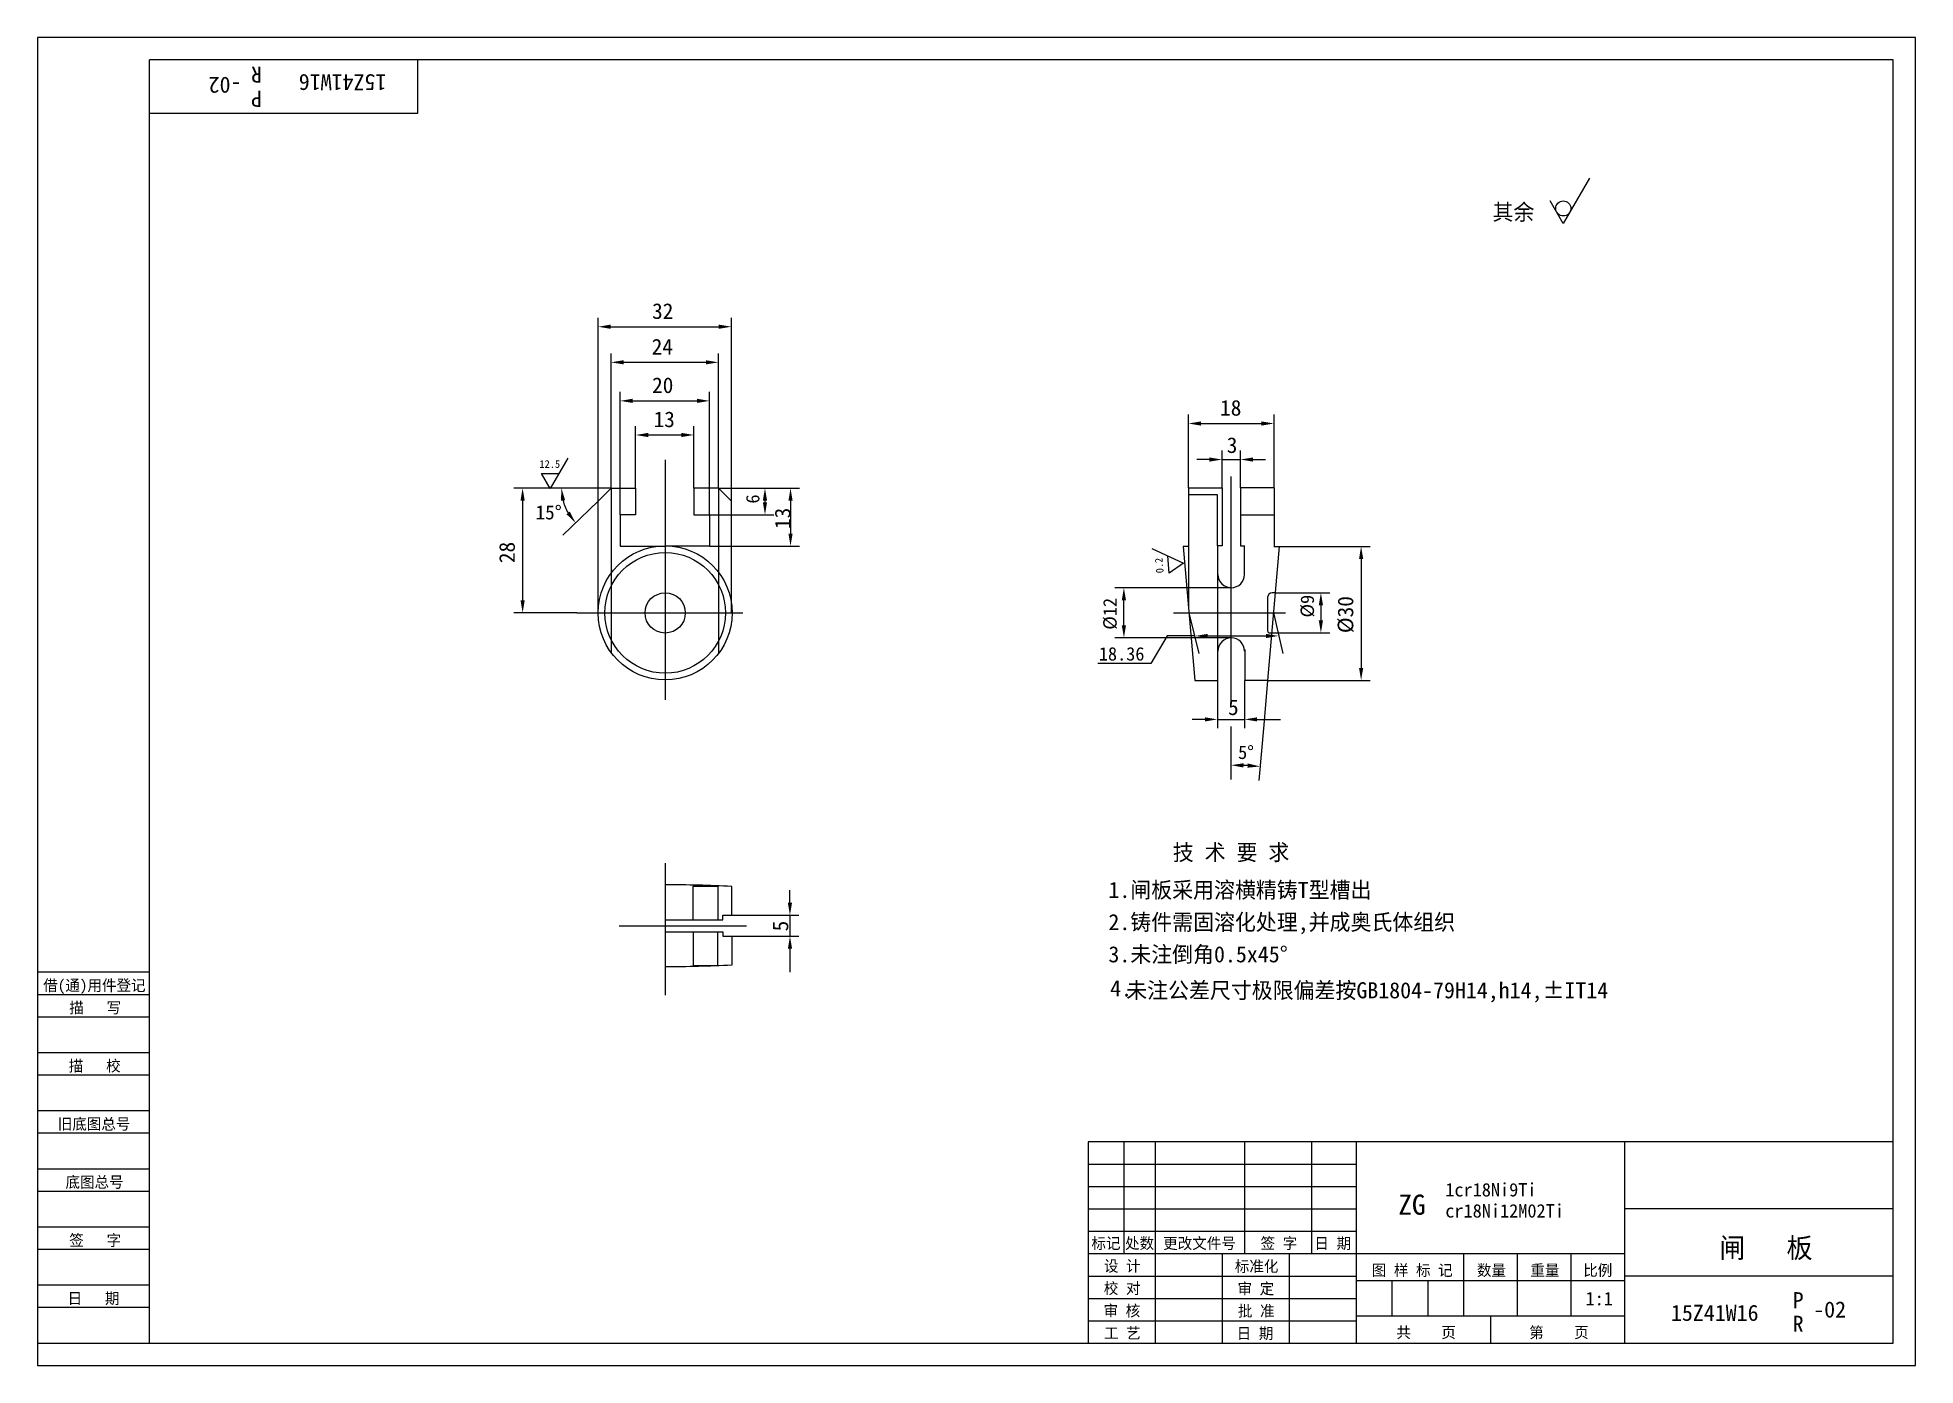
# Model space of a CAD drawing. Header units: metres. Extents: x 0 to 420, y 0 to 297.
import ezdxf

# ---------------------------------------------------------------- set-up
doc = ezdxf.new("R2010")
doc.units = ezdxf.units.M
for name, color, linetype in [('B', 3, 'Continuous'), ('C', 6, 'Continuous'), ('D', 1, 'Continuous'), ('FL', 5, 'Continuous'), ('T', 7, 'Continuous'), ('TL', 4, 'Continuous')]:
    doc.layers.add(name, color=color, linetype=linetype)

# ---------------------------------------------------------------- blocks, each defined once
blk = doc.blocks.new('TUKUN3')
at = {"layer": 'FL'}
for p, q in [((420, 297), (0, 297)), ((0, 297), (0, 0)), ((420, 0), (420, 297)), ((0, 78), (25, 78)), ((0, 70), (25, 70)), ((0, 65), (25, 65)), ((0, 57), (25, 57)), ((0, 52), (25, 52)), ((243, 25), (243, 50)), ((250, 5), (250, 50)), ((270, 25), (270, 50)), ((285, 25), (285, 50)), ((0, 44), (25, 44)), ((235, 45), (295, 45)), ((0, 39), (25, 39)), ((235, 40), (295, 40)), ((235, 35), (295, 35)), ((0, 31), (25, 31)), ((235, 30), (295, 30)), ((0, 26), (25, 26)), ((280, 5), (280, 25)), ((0, 18), (25, 18)), ((235, 20), (295, 20)), ((0, 13), (25, 13)), ((235, 15), (295, 15)), ((235, 10), (295, 10)), ((0, 0), (420, 0))]:
    blk.add_line(p, q, dxfattribs=at)
at = {"layer": 'TL'}
for p, q in [((415, 292), (25, 292)), ((25, 5), (25, 292)), ((85, 292), (85, 280)), ((415, 5), (415, 292)), ((85, 280), (25, 280)), ((0, 88), (25, 88)), ((0, 83), (25, 83)), ((415, 50), (235, 50)), ((235, 50), (235, 5)), ((295, 5), (295, 50)), ((355, 5), (355, 50)), ((415, 35), (355, 35)), ((355, 25), (235, 25)), ((265, 5), (265, 25)), ((319, 11), (319, 25)), ((331, 11), (331, 25)), ((343, 11), (343, 25)), ((295, 19), (355, 19)), ((303, 11), (303, 19)), ((311, 11), (311, 19)), ((415, 20), (355, 20)), ((355, 11), (295, 11)), ((325, 5), (325, 11)), ((0, 5), (415, 5))]:
    blk.add_line(p, q, dxfattribs=at)
at = {"layer": 'T'}
for s, p in [('借(通)用件登记', (1.26, 83.76)), ('描   写', (7.09, 78.76)), ('描   校', (6.98, 65.76)), ('旧底图总号', (4.52, 52.76)), ('底图总号', (6.25, 39.76)), ('签   字', (7.1, 26.76)), ('标记', (235.71, 26.07)), ('处数', (243.22, 26.07)), ('更改文件号', (251.75, 26.07)), ('签 字', (273.53, 26.07)), ('日 期', (285.57, 26.07)), ('设 计', (238.5, 20.99)), ('标准化', (267.77, 20.93)), ('图 样 标 记', (298.4, 20.04)), ('数量', (321.92, 20.04)), ('重量', (333.88, 20.04)), ('比例', (345.7, 20.04)), ('校 对', (238.48, 15.99)), ('审 定', (268.39, 15.93)), ('日   期', (6.72, 13.76)), ('审 核', (238.41, 10.99)), ('批 准', (268.46, 10.93)), ('工 艺', (238.52, 5.99)), ('日 期', (268.18, 5.93)), ('共    页', (303.91, 6.13)), ('第    页', (333.62, 6.13))]:
    blk.add_text(s, height=2.5, dxfattribs=at).set_placement(p)

msp = doc.modelspace()

# ---------------------------------------------------------------- linework, layer by layer
at = {"layer": 'B'}
for p, q in [((128.27, 196.24), (128.27, 159.45)), ((152.27, 196.24), (152.27, 159.19))]:
    msp.add_line(p, q, dxfattribs=at)
at = {"layer": 'C'}
for p, q in [((140.37, 202.53), (140.37, 148.89)), ((266.89, 198.82), (266.89, 148.8)), ((120.6, 168.32), (157.76, 168.32)), ((254.05, 168.32), (279.1, 168.32)), ((140.37, 112.34), (140.37, 82.8)), ((130.08, 98.34), (158.55, 98.34))]:
    msp.add_line(p, q, dxfattribs=at)
at = {"layer": 'D'}
for p, q in [((347.09, 265.54), (341.24, 255.4)), ((341.24, 255.4), (338.31, 260.47)), ((125.37, 193.33), (125.37, 234.32)), ((128.17, 232.32), (152.37, 232.32)), ((155.17, 193.33), (155.17, 234.32)), ((128.27, 196.24), (128.27, 226.36)), ((131.07, 224.36), (149.47, 224.36)), ((152.27, 196.24), (152.27, 226.36)), ((130.27, 190.24), (130.27, 217.74)), ((133.07, 215.74), (147.47, 215.74)), ((150.27, 190.24), (150.27, 217.74)), ((133.77, 196.24), (133.77, 210.11)), ((146.77, 196.24), (146.77, 210.11)), ((257.41, 196.32), (257.41, 212.68)), ((260.21, 210.68), (273.74, 210.68)), ((276.54, 196.32), (276.54, 212.68)), ((136.57, 208.11), (143.97, 208.11)), ((118.58, 202.91), (114.67, 196.15)), ((262.11, 202.62), (259.31, 202.62)), ((264.91, 196.32), (264.91, 204.62)), ((264.91, 202.62), (269.04, 202.62)), ((269.04, 196.32), (269.04, 204.62)), ((271.84, 202.62), (274.64, 202.62)), ((114.67, 196.15), (112.72, 199.53)), ((112.72, 199.53), (116.63, 199.53)), ((112.99, 196.24), (106.49, 196.24)), ((108.49, 193.44), (108.49, 171.12)), ((128.27, 196.24), (112.99, 196.24)), ((125.37, 193.33), (117.49, 185.69)), ((152.27, 196.24), (164.69, 196.24)), ((162.69, 193.44), (162.69, 193.04)), ((164.69, 196.24), (170.41, 196.24)), ((168.41, 193.44), (168.41, 186.04)), ((150.27, 190.24), (164.69, 190.24)), ((150.27, 183.24), (170.41, 183.24)), ((249.23, 182.73), (256.3, 179.43)), ((253.11, 177.19), (252.77, 181.08)), ((277.73, 183.19), (298.02, 183.19)), ((256.3, 179.43), (253.11, 177.19)), ((296.02, 180.39), (296.02, 156.01)), ((266.89, 173.96), (240.97, 173.96)), ((276.82, 172.83), (289.02, 172.83)), ((120.6, 168.32), (106.49, 168.32)), ((242.97, 165.52), (242.97, 171.16)), ((257.52, 168.32), (259.7, 159.23)), ((276.43, 168.32), (278.49, 159.23)), ((287.02, 170.03), (287.02, 166.63)), ((276.04, 163.83), (289.02, 163.83)), ((266.89, 162.72), (240.97, 162.72)), ((252.67, 163.16), (249, 157.03)), ((258.91, 163.16), (252.67, 163.16)), ((261.71, 163.16), (274.72, 163.16)), ((249, 157.03), (237.13, 157.03)), ((263.87, 153.23), (263.87, 142.5)), ((269.97, 153.23), (269.97, 142.5)), ((275.11, 153.21), (274.23, 143.25)), ((275.11, 153.21), (298.02, 153.21)), ((261.07, 144.5), (258.27, 144.5)), ((263.87, 144.5), (269.97, 144.5)), ((266.92, 142.93), (266.92, 131.08)), ((272.77, 144.5), (275.57, 144.5)), ((274.23, 143.25), (273.15, 130.81)), ((275.57, 144.5), (277.99, 144.5)), ((168.28, 103.48), (168.28, 106.28)), ((155.27, 100.68), (170.28, 100.68)), ((168.28, 100.68), (168.28, 95.99)), ((155.27, 95.99), (170.28, 95.99)), ((168.28, 93.19), (168.28, 90.39)), ((168.28, 90.39), (168.28, 87.97))]:
    msp.add_line(p, q, dxfattribs=at)
msp.add_circle((341.24, 258.78), 1.69, dxfattribs=at)
for centre, radius, start, end in [((128.36, 196.24), 11.18, 194.38, 209.78), ((266.92, 59.65), 74.61, 87.15, 87.85)]:
    msp.add_arc(centre, radius, start, end, dxfattribs=at)
for points in [[(128.17, 232.79), (128.17, 231.86), (125.37, 232.32)], [(152.37, 232.79), (152.37, 231.86), (155.17, 232.32)], [(131.07, 224.83), (131.07, 223.9), (128.27, 224.36)], [(149.47, 224.83), (149.47, 223.9), (152.27, 224.36)], [(133.07, 216.21), (133.07, 215.28), (130.27, 215.74)], [(147.47, 216.21), (147.47, 215.28), (150.27, 215.74)], [(260.21, 211.14), (260.21, 210.21), (257.41, 210.68)], [(273.74, 211.14), (273.74, 210.21), (276.54, 210.68)], [(136.57, 208.58), (136.57, 207.64), (133.77, 208.11)], [(143.97, 208.58), (143.97, 207.64), (146.77, 208.11)], [(262.11, 203.08), (262.11, 202.15), (264.91, 202.62)], [(271.84, 203.08), (271.84, 202.15), (269.04, 202.62)], [(108.02, 193.44), (108.96, 193.44), (108.49, 196.24)], [(117.06, 193.4), (117.99, 193.52), (117.17, 196.24)], [(162.22, 193.44), (163.16, 193.44), (162.69, 196.24)], [(167.94, 193.44), (168.87, 193.44), (168.41, 196.24)], [(119.02, 190.97), (118.28, 190.4), (120.34, 188.45)], [(162.22, 193.04), (163.16, 193.04), (162.69, 190.24)], [(167.94, 186.04), (168.87, 186.04), (168.41, 183.24)], [(295.56, 180.39), (296.49, 180.39), (296.02, 183.19)], [(242.5, 171.16), (243.43, 171.16), (242.97, 173.96)], [(286.55, 170.03), (287.49, 170.03), (287.02, 172.83)], [(108.02, 171.12), (108.96, 171.12), (108.49, 168.32)], [(242.5, 165.52), (243.43, 165.52), (242.97, 162.72)], [(286.55, 166.63), (287.49, 166.63), (287.02, 163.83)], [(261.71, 163.63), (261.71, 162.69), (258.91, 163.16)], [(274.72, 163.63), (274.72, 162.69), (277.52, 163.16)], [(295.56, 156.01), (296.49, 156.01), (296.02, 153.21)], [(261.07, 144.96), (261.07, 144.03), (263.87, 144.5)], [(272.77, 144.96), (272.77, 144.03), (269.97, 144.5)], [(269.71, 133.74), (269.73, 134.68), (266.92, 134.26)], [(270.66, 134.64), (270.6, 133.7), (273.42, 133.98)], [(167.81, 103.48), (168.75, 103.48), (168.28, 100.68)], [(167.81, 93.19), (168.75, 93.19), (168.28, 95.99)]]:
    msp.add_solid(points, dxfattribs=at)
at = {"layer": 'TL'}
for p, q in [((125.37, 193.33), (128.27, 196.24)), ((125.37, 168.32), (125.37, 193.33)), ((128.27, 196.24), (133.77, 196.24)), ((133.77, 196.24), (133.77, 190.24)), ((152.27, 196.24), (146.77, 196.24)), ((146.77, 196.24), (146.77, 190.24)), ((155.17, 193.33), (152.27, 196.24)), ((155.17, 168.32), (155.17, 193.33)), ((257.41, 196.32), (257.41, 169.64)), ((257.41, 196.32), (264.91, 196.32)), ((263.91, 194.72), (257.42, 194.72)), ((263.91, 183.32), (263.91, 194.72)), ((264.91, 196.32), (264.91, 183.32)), ((276.54, 196.32), (269.04, 196.32)), ((269.04, 196.32), (269.04, 183.32)), ((276.54, 196.32), (276.54, 183.19)), ((130.27, 190.24), (130.27, 183.24)), ((133.77, 190.24), (130.27, 190.24)), ((146.77, 190.24), (150.27, 190.24)), ((150.27, 190.24), (150.27, 183.24)), ((268.96, 190.23), (276.52, 190.23)), ((130.27, 183.24), (140.28, 183.24)), ((150.27, 183.24), (140.26, 183.24)), ((256.22, 183.19), (258.85, 153.21)), ((257.42, 183.19), (256.22, 183.19)), ((263.91, 183.32), (263.91, 168.32)), ((264.91, 183.32), (263.91, 183.32)), ((269.04, 183.32), (270.04, 183.32)), ((269.96, 176.94), (269.96, 183.38)), ((277.73, 183.19), (275.11, 153.21)), ((276.53, 183.19), (277.73, 183.19)), ((276.82, 172.83), (276.12, 172.83)), ((263.91, 168.32), (263.91, 153.21)), ((275.12, 171.83), (275.12, 164.33)), ((275.62, 163.83), (276.04, 163.83)), ((270.04, 160.13), (270.04, 153.21)), ((258.85, 153.21), (263.86, 153.21)), ((275.11, 153.21), (270.1, 153.21)), ((146.65, 99.68), (146.65, 107.18)), ((146.65, 107.18), (152.14, 107.18)), ((152.14, 107.18), (152.14, 99.58)), ((155.27, 105.04), (155.27, 107.14)), ((155.27, 100.68), (155.27, 105.04)), ((140.27, 99.68), (153.27, 99.68)), ((140.27, 96.99), (153.27, 96.99)), ((146.65, 96.99), (146.65, 89.49)), ((152.14, 89.49), (152.14, 97.08)), ((153.27, 99.68), (153.27, 100.68)), ((153.27, 100.68), (155.27, 100.68)), ((153.27, 96.99), (153.27, 95.99)), ((153.27, 95.99), (155.27, 95.99)), ((155.27, 95.99), (155.27, 91.63)), ((146.65, 89.49), (152.14, 89.49)), ((155.27, 91.63), (155.27, 89.53))]:
    msp.add_line(p, q, dxfattribs=at)
for points in [[(155.27, 107.14, 0.01), (140.37, 107.53, 0.03)], [(155.27, 89.53, -0.01), (140.37, 89.13, -0.03)]]:
    msp.add_lwpolyline(points, format="xyb", dxfattribs=at)
for radius in [15, 13.5, 4.5]:
    msp.add_circle((140.37, 168.32), radius, dxfattribs=at)
for centre, radius, start, end in [((266.98, 176.94), 2.98, 180, 0), ((276.12, 171.83), 1, 90, 180), ((275.62, 164.33), 0.5, 180, 270), ((266.98, 159.74), 2.98, 0, 180)]:
    msp.add_arc(centre, radius, start, end, dxfattribs=at)

# ---------------------------------------------------------------- block references
at = {"layer": 'D'}
msp.add_blockref('TUKUN3', (0, 0), dxfattribs=at)

# ---------------------------------------------------------------- texts
for s, height, rotation, p in [('R', 3.6, 180, (50.2, 290.51)), ('-02', 3.6, 180, (45.61, 288.17)), ('15Z41W16', 3.6, 180, (78.02, 288.78)), ('P', 3.6, 180, (50.2, 285.09)), ('6', 3, 90, (161.45, 192.77)), ('13', 3.5, 90, (168.39, 187.08)), ('28', 3.5, 90, (106.74, 179.45)), ('0.2', 1.7, 95, (251.87, 177.26)), ('%%C12', 3, 90, (241.34, 164.56)), ('%%c9', 3, 90, (285.48, 167.29)), ('%%c30', 3.5, 90, (294.27, 163.78)), ('5', 3.5, 90, (167.9, 97.09))]:
    msp.add_text(s, height=height, rotation=rotation, dxfattribs=at).set_placement(p)
for s, height, p in [('其余', 3.6, (325.41, 256.17)), ('32', 3.5, (137.44, 234.07)), ('24', 3.5, (137.35, 226.11)), ('20', 3.5, (137.44, 217.49)), ('18', 3.5, (264.48, 212.43)), ('13', 3.5, (137.77, 209.86)), ('3', 3.5, (265.97, 204.09)), ('12.5', 1.7, (112.25, 200.76)), ('15%%d', 3.15, (111.38, 189.23)), ('18.36', 3, (237.36, 157.66)), ('5', 3.5, (266.26, 145.47)), ('5%%d', 3, (268.51, 135.64)), ('技 术 要 求', 3.6, (253.9, 112.96)), ('1.闸板采用溶横精铸T型槽出', 3.6, (239.5, 104.56)), ('2.铸件需固溶化处理,并成奥氏体组织', 3.6, (239.5, 97.36)), ('3.未注倒角0.5x45%%d', 3.6, (239.5, 90.16)), ('4.', 3.6, (239.88, 82.53)), ('未注公差尺寸极限偏差按GB1804-79H14,h14,%%pIT14', 3.6, (243.48, 82.11)), ('ZG', 4.5, (304.32, 33.71)), ('1cr18Ni9Ti', 3, (314.85, 37.79)), ('cr18Ni12M02Ti', 3, (314.85, 33.08)), ('闸   板', 4.5, (376.12, 24.04)), ('1:1', 3, (346.22, 13.46)), ('15Z41W16', 3.6, (365.32, 9.97)), ('P', 3.6, (392.54, 12.79)), ('-02', 3.6, (397.14, 10.72)), ('R', 3.6, (392.54, 7.52))]:
    msp.add_text(s, height=height, dxfattribs=at).set_placement(p)

doc.saveas('drawing.dxf')
